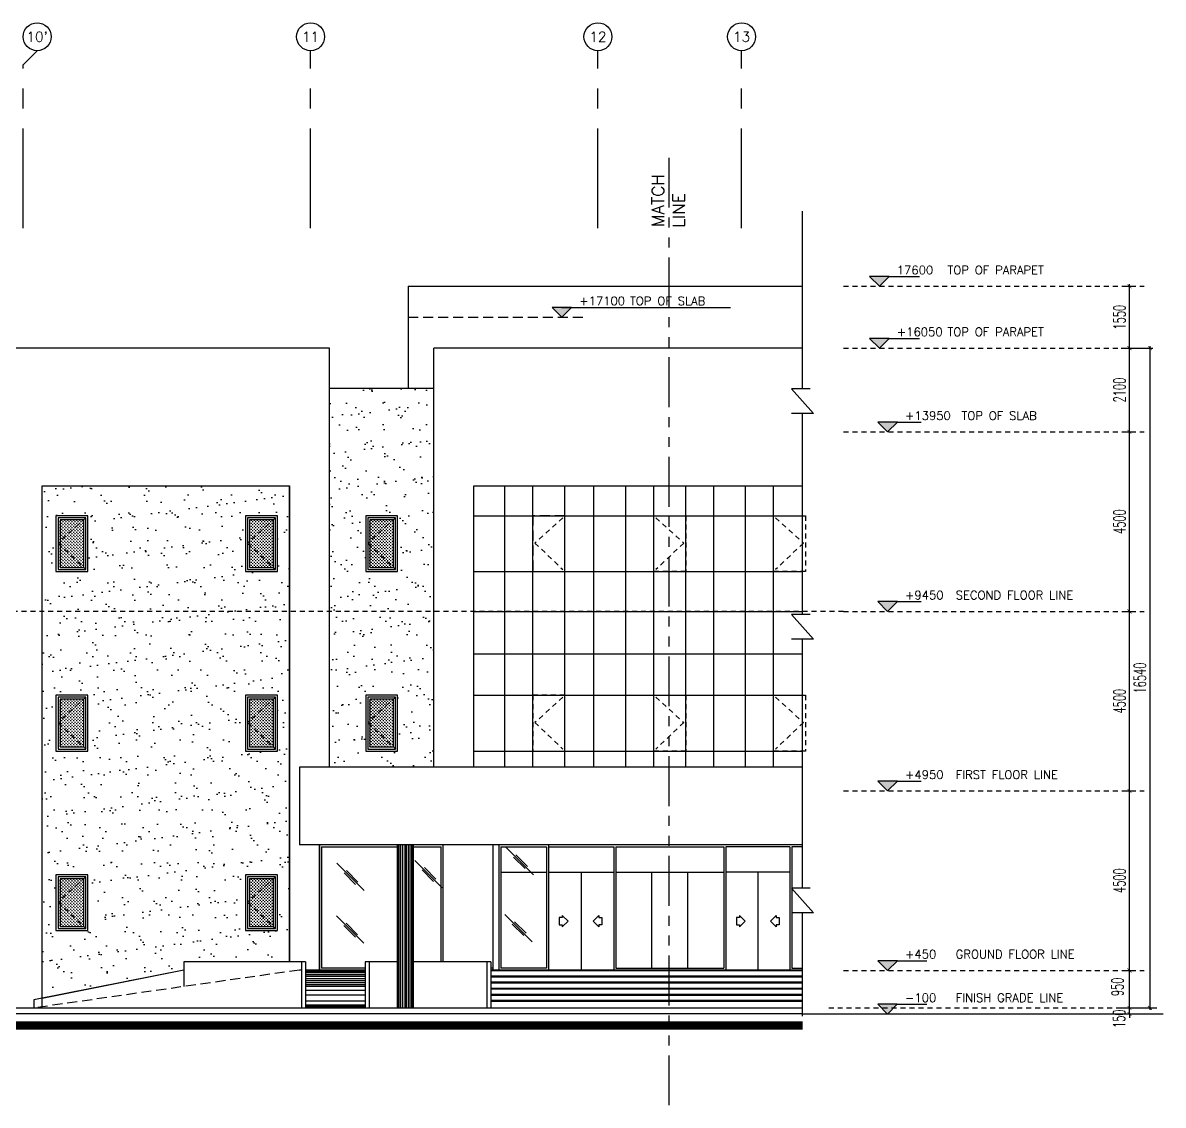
# Model space of a CAD drawing. Extents: x 417691 to 417965, y 43367 to 43436.
# Drawn here: x 417745.76 to 417774.33, y 43406.12 to 43433.26 of the extents above; entities that cross this region are included whole.
import ezdxf
from ezdxf.enums import TextEntityAlignment as Align

# ---------------------------------------------------------------- set-up
doc = ezdxf.new("R2010")
doc.units = 0
doc.header["$MEASUREMENT"] = 0
doc.header["$PDMODE"] = 3
doc.header["$PDSIZE"] = 0.1
for name, pattern in [('CENTERX2', [4, 2.5, -0.5, 0.5, -0.5]), ('HIDDEN', [0.375, 0.25, -0.125]), ('HIDDEN2', [0.1875, 0.125, -0.0625]), ('PHANTOM', [2.5, 1.25, -0.25, 0.25, -0.25, 0.25, -0.25])]:
    doc.linetypes.add(name, pattern=pattern)
doc.layers.get('0').update_dxf_attribs({"linetype": 'CONTINUOUS'})
doc.layers.get('DEFPOINTS').update_dxf_attribs({"linetype": 'CONTINUOUS'})
for name, color, linetype in [('AX', 6, 'CONTINUOUS'), ('AX-CR', 2, 'CONTINUOUS'), ('AX-TXT', 2, 'CONTINUOUS'), ('AXES', 11, 'CENTERX2'), ('AXES3', 1, 'PHANTOM'), ('BORDER', 4, 'CONTINUOUS'), ('DIM-IN', 7, 'CONTINUOUS'), ('DIM-OUT', 4, 'CONTINUOUS'), ('EL', 2, 'CONTINUOUS'), ('EL-LEVS', 4, 'CONTINUOUS'), ('EL-LEVT', 4, 'CONTINUOUS'), ('GAR', 3, 'CONTINUOUS'), ('GLASS', 4, 'CONTINUOUS'), ('Handrail', 4, 'CONTINUOUS'), ('HAT', 11, 'CONTINUOUS'), ('Hatch', 4, 'CONTINUOUS'), ('STR', 5, 'CONTINUOUS'), ('WALL', 2, 'CONTINUOUS'), ('WIN', 4, 'CONTINUOUS')]:
    doc.layers.add(name, color=color, linetype=linetype)
doc.styles.add('ROMANS', font='ROMANS.shx', dxfattribs={"width": 0.6})
doc.styles.add('S', font='ROMANS.SHX')
doc.dimstyles.new('STANDARD in', dxfattribs={"dimtxt": 0.3, "dimasz": 0.1, "dimexe": 0.07, "dimexo": 0.05, "dimgap": 0.1, "dimtad": 1, "dimdec": 0, "dimlfac": 1000, "dimzin": 0, "dimdsep": 46, "dimtxsty": 'ROMANS', "dimblk": 'ARCHTICK', "dimcen": 0.05, "dimdle": 0.05, "dimclrd": 4, "dimclre": 4, "dimclrt": 2, "dimadec": 0, "dimazin": 0, "dimtfac": 1, "dimtdec": 0, "dimtmove": 2, "dimatfit": 3, "dimldrblk": 'ARCHTICK', "dimfxl": 0, "dimtolj": 1, "dimtzin": 0, "dimarcsym": 0})
pattern_1 = [(37.5, (0, 0), (-0.02204767534, 0.67438831915), [0, -0.532, 0, -0.595, 0, -0.56875]), (7.5, (0, 0), (0.6194218468, 0.9877511228), [0, -0.287, 0, -0.4795, 0, -0.18375]), (327.5, (-0.4305, 0), (1.0899496516, 0.0019806687), [0, -0.175, 0, -0.63, 0, -0.8225]), (317.5, (-0.4305, 0), (1.0521443116, 0.3071864477), [0, -0.0875, 0, -0.413, 0, -0.4725])]

# ---------------------------------------------------------------- blocks, each defined once
blk = doc.blocks.new('EL-LEV1')
at = {"layer": 'EL-LEVS'}
blk.add_lwpolyline([(0, 0), (300, 300), (-300, 300)], close=True, dxfattribs=at)
blk.add_solid([(-300, 300), (300, 300), (0, 0)], dxfattribs=at)
at = {"layer": 'EL-LEVT', "style": 'S'}
for tag, p in [('+0000', (534, 369)), ('ELEVATION', (2089, 369))]:
    blk.add_attdef(tag, p, '', height=260, dxfattribs=at)
blk = doc.blocks.new('Arrow')
blk.add_lwpolyline([(-1.123, 0.777), (-1.123, 0.596), (-1.048, 0.596), (-1.048, 0.542), (-0.904, 0.686), (-1.048, 0.83), (-1.048, 0.777)], close=True)
blk = doc.blocks.new('AXU')
at = {"layer": 'AX-CR'}
blk.add_circle((0, 350), 350, dxfattribs=at)
at = {"layer": 'AX-TXT', "style": 'ROMANS'}
blk.add_attdef('AX', text='', height=250, dxfattribs=at).set_placement((0, 350), align=Align.MIDDLE)
blk = doc.blocks.new('_ARCHTICK')
at = {"color": 0, "linetype": 'ByBlock', "const_width": 0.15}
blk.add_lwpolyline([(-0.5, -0.5), (0.5, 0.5)], dxfattribs=at)
blk = doc.blocks.new('*D71')
at = {"layer": 'DEFPOINTS', "color": 0}
for p in [(417773.254, 43408.562), (417773.483, 43408.562), (417773.254, 43408.412)]:
    blk.add_point(p, dxfattribs=at)
at = {"layer": 'DIM-OUT', "color": 4, "lineweight": -2}
for p, q in [((417773.304, 43408.562), (417773.553, 43408.562)), ((417773.483, 43408.562), (417773.483, 43408.662)), ((417773.483, 43408.412), (417773.483, 43408.562)), ((417773.304, 43408.412), (417773.553, 43408.412)), ((417773.483, 43408.412), (417773.483, 43408.312))]:
    blk.add_line(p, q, dxfattribs=at)
at = {"layer": 'DIM-OUT', "color": 4, "lineweight": -2, "xscale": 0.1, "yscale": 0.1, "zscale": 0.1}
for p, rotation in [((417773.483, 43408.562), 270), ((417773.483, 43408.412), 90)]:
    blk.add_blockref('_ARCHTICK', p, dxfattribs=dict(at, rotation=rotation))
at = {"layer": 'DIM-OUT', "color": 2, "insert": (417773.228, 43408.293), "char_height": 0.3, "attachment_point": 5, "rotation": 90, "style": 'ROMANS'}
blk.add_mtext('\\A1;150', dxfattribs=at)
blk = doc.blocks.new('*D72')
at = {"layer": 'DEFPOINTS', "color": 0}
for p in [(417773.254, 43409.502), (417773.483, 43409.502), (417773.254, 43408.562)]:
    blk.add_point(p, dxfattribs=at)
at = {"layer": 'DIM-OUT', "color": 4, "lineweight": -2}
for p, q in [((417773.304, 43409.502), (417773.553, 43409.502)), ((417773.483, 43408.512), (417773.483, 43409.552)), ((417773.304, 43408.562), (417773.553, 43408.562))]:
    blk.add_line(p, q, dxfattribs=at)
at = {"layer": 'DIM-OUT', "color": 4, "lineweight": -2, "xscale": 0.1, "yscale": 0.1, "zscale": 0.1}
for p, rotation in [((417773.483, 43409.502), 90), ((417773.483, 43408.562), 270)]:
    blk.add_blockref('_ARCHTICK', p, dxfattribs=dict(at, rotation=rotation))
at = {"layer": 'DIM-OUT', "color": 2, "insert": (417773.183, 43409.091), "char_height": 0.3, "attachment_point": 5, "rotation": 90, "style": 'ROMANS'}
blk.add_mtext('\\A1;950', dxfattribs=at)
blk = doc.blocks.new('*D73')
at = {"layer": 'DEFPOINTS', "color": 0}
for p in [(417773.254, 43414.002), (417773.483, 43414.002), (417773.254, 43409.502)]:
    blk.add_point(p, dxfattribs=at)
at = {"layer": 'DIM-OUT', "color": 4, "lineweight": -2}
for p, q in [((417773.304, 43414.002), (417773.553, 43414.002)), ((417773.483, 43409.452), (417773.483, 43414.052)), ((417773.304, 43409.502), (417773.553, 43409.502))]:
    blk.add_line(p, q, dxfattribs=at)
at = {"layer": 'DIM-OUT', "color": 4, "lineweight": -2, "xscale": 0.1, "yscale": 0.1, "zscale": 0.1}
for p, rotation in [((417773.483, 43414.002), 90), ((417773.483, 43409.502), 270)]:
    blk.add_blockref('_ARCHTICK', p, dxfattribs=dict(at, rotation=rotation))
at = {"layer": 'DIM-OUT', "color": 2, "insert": (417773.233, 43411.752), "char_height": 0.3, "attachment_point": 5, "rotation": 90, "style": 'ROMANS'}
blk.add_mtext('\\A1;4500', dxfattribs=at)
blk = doc.blocks.new('*D74')
at = {"layer": 'DEFPOINTS', "color": 0}
for p in [(417773.254, 43418.502), (417773.483, 43418.502), (417773.254, 43414.002)]:
    blk.add_point(p, dxfattribs=at)
at = {"layer": 'DIM-OUT', "color": 4, "lineweight": -2}
for p, q in [((417773.304, 43418.502), (417773.553, 43418.502)), ((417773.483, 43413.952), (417773.483, 43418.552)), ((417773.304, 43414.002), (417773.553, 43414.002))]:
    blk.add_line(p, q, dxfattribs=at)
at = {"layer": 'DIM-OUT', "color": 4, "lineweight": -2, "xscale": 0.1, "yscale": 0.1, "zscale": 0.1}
for p, rotation in [((417773.483, 43418.502), 90), ((417773.483, 43414.002), 270)]:
    blk.add_blockref('_ARCHTICK', p, dxfattribs=dict(at, rotation=rotation))
at = {"layer": 'DIM-OUT', "color": 2, "insert": (417773.233, 43416.252), "char_height": 0.3, "attachment_point": 5, "rotation": 90, "style": 'ROMANS'}
blk.add_mtext('\\A1;4500', dxfattribs=at)
blk = doc.blocks.new('*D75')
at = {"layer": 'DEFPOINTS', "color": 0}
for p in [(417773.254, 43423.002), (417773.483, 43423.002), (417773.254, 43418.502)]:
    blk.add_point(p, dxfattribs=at)
at = {"layer": 'DIM-OUT', "color": 4, "lineweight": -2}
for p, q in [((417773.483, 43418.452), (417773.483, 43423.052)), ((417773.304, 43423.002), (417773.553, 43423.002)), ((417773.304, 43418.502), (417773.553, 43418.502))]:
    blk.add_line(p, q, dxfattribs=at)
at = {"layer": 'DIM-OUT', "color": 4, "lineweight": -2, "xscale": 0.1, "yscale": 0.1, "zscale": 0.1}
for p, rotation in [((417773.483, 43423.002), 90), ((417773.483, 43418.502), 270)]:
    blk.add_blockref('_ARCHTICK', p, dxfattribs=dict(at, rotation=rotation))
at = {"layer": 'DIM-OUT', "color": 2, "insert": (417773.233, 43420.752), "char_height": 0.3, "attachment_point": 5, "rotation": 90, "style": 'ROMANS'}
blk.add_mtext('\\A1;4500', dxfattribs=at)
blk = doc.blocks.new('*D76')
at = {"layer": 'DEFPOINTS', "color": 0}
for p in [(417773.254, 43425.102), (417773.483, 43425.102), (417773.254, 43423.002)]:
    blk.add_point(p, dxfattribs=at)
at = {"layer": 'DIM-OUT', "color": 4, "lineweight": -2}
for p, q in [((417773.304, 43425.102), (417773.553, 43425.102)), ((417773.483, 43422.952), (417773.483, 43425.152)), ((417773.304, 43423.002), (417773.553, 43423.002))]:
    blk.add_line(p, q, dxfattribs=at)
at = {"layer": 'DIM-OUT', "color": 4, "lineweight": -2, "xscale": 0.1, "yscale": 0.1, "zscale": 0.1}
for p, rotation in [((417773.483, 43425.102), 90), ((417773.483, 43423.002), 270)]:
    blk.add_blockref('_ARCHTICK', p, dxfattribs=dict(at, rotation=rotation))
at = {"layer": 'DIM-OUT', "color": 2, "insert": (417773.233, 43424.052), "char_height": 0.3, "attachment_point": 5, "rotation": 90, "style": 'ROMANS'}
blk.add_mtext('\\A1;2100', dxfattribs=at)
blk = doc.blocks.new('*D77')
at = {"layer": 'DEFPOINTS', "color": 0}
for p in [(417773.254, 43426.652), (417773.483, 43426.652), (417773.254, 43425.102)]:
    blk.add_point(p, dxfattribs=at)
at = {"layer": 'DIM-OUT', "color": 4, "lineweight": -2}
for p, q in [((417773.304, 43426.652), (417773.553, 43426.652)), ((417773.483, 43425.052), (417773.483, 43426.702)), ((417773.304, 43425.102), (417773.553, 43425.102))]:
    blk.add_line(p, q, dxfattribs=at)
at = {"layer": 'DIM-OUT', "color": 4, "lineweight": -2, "xscale": 0.1, "yscale": 0.1, "zscale": 0.1}
for p, rotation in [((417773.483, 43426.652), 90), ((417773.483, 43425.102), 270)]:
    blk.add_blockref('_ARCHTICK', p, dxfattribs=dict(at, rotation=rotation))
at = {"layer": 'DIM-OUT', "color": 2, "insert": (417773.233, 43425.877), "char_height": 0.3, "attachment_point": 5, "rotation": 90, "style": 'ROMANS'}
blk.add_mtext('\\A1;1550', dxfattribs=at)
blk = doc.blocks.new('*D78')
at = {"layer": 'DEFPOINTS', "color": 0}
for p in [(417773.227, 43425.102), (417773.227, 43408.562), (417773.998, 43408.562)]:
    blk.add_point(p, dxfattribs=at)
at = {"layer": 'DIM-OUT', "color": 4, "lineweight": -2}
for p, q in [((417773.277, 43425.102), (417774.068, 43425.102)), ((417773.998, 43425.152), (417773.998, 43408.512)), ((417773.277, 43408.562), (417774.068, 43408.562))]:
    blk.add_line(p, q, dxfattribs=at)
at = {"layer": 'DIM-OUT', "color": 4, "lineweight": -2, "xscale": 0.1, "yscale": 0.1, "zscale": 0.1}
for p, rotation in [((417773.998, 43425.102), 90), ((417773.998, 43408.562), 270)]:
    blk.add_blockref('_ARCHTICK', p, dxfattribs=dict(at, rotation=rotation))
at = {"layer": 'DIM-OUT', "color": 2, "insert": (417773.748, 43416.832), "char_height": 0.3, "attachment_point": 5, "rotation": 90, "style": 'ROMANS'}
blk.add_mtext('\\A1;16540', dxfattribs=at)

msp = doc.modelspace()

# ---------------------------------------------------------------- hatches: boundary and pattern name
at = {"layer": 'Hatch'}
h = msp.add_hatch(dxfattribs=at)
h.set_pattern_fill('AR-SAND', color=256, scale=0.35, style=0)
h.set_pattern_definition(pattern_1)
h.paths.add_polyline_path([(417753.4378, 43424.102), (417756.0578, 43424.102), (417756.0578, 43414.602), (417753.4378, 43414.602)])
h.paths.add_polyline_path([(417755.1478, 43420.902), (417754.3478, 43420.902), (417754.3478, 43419.502), (417755.1478, 43419.502)], flags=16)
h.paths.add_polyline_path([(417755.1478, 43416.402), (417754.3478, 43416.402), (417754.3478, 43415.002), (417755.1478, 43415.002)], flags=16)
h = msp.add_hatch(dxfattribs=at)
h.set_pattern_fill('AR-SAND', color=256, scale=0.35, style=0)
h.set_pattern_definition(pattern_1)
h.paths.add_polyline_path([(417746.2378, 43421.652), (417752.4378, 43421.652), (417752.4378, 43409.7162), (417749.7878, 43409.7162), (417749.7878, 43409.5119), (417746.2378, 43408.8032)])
h.paths.add_polyline_path([(417752.1378, 43420.902), (417751.3378, 43420.902), (417751.3378, 43419.502), (417752.1378, 43419.502)], flags=16)
h.paths.add_polyline_path([(417752.1378, 43416.402), (417751.3378, 43416.402), (417751.3378, 43415.002), (417752.1378, 43415.002)], flags=16)
h.paths.add_polyline_path([(417747.3878, 43416.402), (417746.5878, 43416.402), (417746.5878, 43415.002), (417747.3878, 43415.002)], flags=16)
h.paths.add_polyline_path([(417747.3878, 43420.902), (417746.5878, 43420.902), (417746.5878, 43419.502), (417747.3878, 43419.502)], flags=16)
h.paths.add_polyline_path([(417747.3878, 43411.902), (417746.5878, 43411.902), (417746.5878, 43410.502), (417747.3878, 43410.502)], flags=16)
h.paths.add_polyline_path([(417752.1378, 43411.902), (417751.3378, 43411.902), (417751.3378, 43410.502), (417752.1378, 43410.502)], flags=16)
edge = h.paths.add_edge_path(flags=16)
edge.add_line((417752.4378, 43409.7162), (417752.4378, 43421.652))
h = msp.add_hatch(dxfattribs=at)
h.set_pattern_fill('CROSS', color=11, scale=0.15, style=0)
h.set_pattern_definition([(0, (12.51125, 36.55228), (0.0375, 0.0375), [0.01875, -0.05625]), (90, (12.520625, 36.542904), (-0.0375, 0.0375), [0.01875, -0.05625])])
h.paths.add_polyline_path([(417746.69, 43420.7999), (417747.2857, 43420.7999), (417747.2857, 43419.6042), (417746.69, 43419.6042)])
h = msp.add_hatch(dxfattribs=at)
h.set_pattern_fill('CROSS', color=11, scale=0.15, style=0)
h.set_pattern_definition([(0, (17.26125, 36.55228), (0.0375, 0.0375), [0.01875, -0.05625]), (90, (17.270625, 36.542904), (-0.0375, 0.0375), [0.01875, -0.05625])])
h.paths.add_polyline_path([(417751.44, 43420.7999), (417752.0357, 43420.7999), (417752.0357, 43419.6042), (417751.44, 43419.6042)])
h = msp.add_hatch(dxfattribs=at)
h.set_pattern_fill('CROSS', color=11, scale=0.15, style=0)
h.set_pattern_definition([(0, (20.27125, 36.55228), (0.0375, 0.0375), [0.01875, -0.05625]), (90, (20.280625, 36.542904), (-0.0375, 0.0375), [0.01875, -0.05625])])
h.paths.add_polyline_path([(417754.45, 43420.7999), (417755.0457, 43420.7999), (417755.0457, 43419.6042), (417754.45, 43419.6042)])
h = msp.add_hatch(dxfattribs=at)
h.set_pattern_fill('CROSS', color=11, scale=0.15, style=0)
h.set_pattern_definition([(0, (12.51125, 32.05228), (0.0375, 0.0375), [0.01875, -0.05625]), (90, (12.520625, 32.042904), (-0.0375, 0.0375), [0.01875, -0.05625])])
h.paths.add_polyline_path([(417746.69, 43416.2999), (417747.2857, 43416.2999), (417747.2857, 43415.1042), (417746.69, 43415.1042)])
h = msp.add_hatch(dxfattribs=at)
h.set_pattern_fill('CROSS', color=11, scale=0.15, style=0)
h.set_pattern_definition([(0, (17.26125, 32.05228), (0.0375, 0.0375), [0.01875, -0.05625]), (90, (17.270625, 32.042904), (-0.0375, 0.0375), [0.01875, -0.05625])])
h.paths.add_polyline_path([(417751.44, 43416.2999), (417752.0357, 43416.2999), (417752.0357, 43415.1042), (417751.44, 43415.1042)])
h = msp.add_hatch(dxfattribs=at)
h.set_pattern_fill('CROSS', color=11, scale=0.15, style=0)
h.set_pattern_definition([(0, (20.27125, 32.05228), (0.0375, 0.0375), [0.01875, -0.05625]), (90, (20.280625, 32.042904), (-0.0375, 0.0375), [0.01875, -0.05625])])
h.paths.add_polyline_path([(417754.45, 43416.2999), (417755.0457, 43416.2999), (417755.0457, 43415.1042), (417754.45, 43415.1042)])
h = msp.add_hatch(dxfattribs=at)
h.set_pattern_fill('CROSS', color=11, scale=0.15, style=0)
h.set_pattern_definition([(0, (12.51125, 27.55228), (0.0375, 0.0375), [0.01875, -0.05625]), (90, (12.520625, 27.542904), (-0.0375, 0.0375), [0.01875, -0.05625])])
h.paths.add_polyline_path([(417746.69, 43411.7999), (417747.2857, 43411.7999), (417747.2857, 43410.6042), (417746.69, 43410.6042)])
h = msp.add_hatch(dxfattribs=at)
h.set_pattern_fill('CROSS', color=11, scale=0.15, style=0)
h.set_pattern_definition([(0, (17.26125, 27.55228), (0.0375, 0.0375), [0.01875, -0.05625]), (90, (17.270625, 27.542904), (-0.0375, 0.0375), [0.01875, -0.05625])])
h.paths.add_polyline_path([(417751.44, 43411.7999), (417752.0357, 43411.7999), (417752.0357, 43410.6042), (417751.44, 43410.6042)])

# ---------------------------------------------------------------- linework, layer by layer
for p, q in [((417755.4136, 43426.652), (417755.4136, 43424.102)), ((417755.4136, 43426.652), (417765.2935, 43426.652)), ((417757.3821, 43409.7162), (417757.3821, 43409.4082)), ((417757.4821, 43409.7162), (417757.4821, 43408.562))]:
    msp.add_line(p, q)
at = {"layer": 'AXES'}
for p, q in [((417745.7667, 43432.2075), (417746.1167, 43432.5575)), ((417752.9667, 43428.1118), (417752.9667, 43432.5575)), ((417760.1667, 43428.1118), (417760.1667, 43432.5575)), ((417763.7667, 43428.1118), (417763.7667, 43432.5575)), ((417745.7667, 43428.1118), (417745.7667, 43432.2075))]:
    msp.add_line(p, q, dxfattribs=at)
at = {"layer": 'AXES3'}
msp.add_line((417761.9523, 43406.1244), (417761.9523, 43430.1013), dxfattribs=at)
at = {"layer": 'DIM-IN'}
for p, q in [((417757.8708, 43412.5833), (417758.5564, 43411.8984)), ((417753.6223, 43412.1905), (417754.308, 43411.5057)), ((417755.5766, 43412.262), (417756.2623, 43411.5771)), ((417758.0542, 43412.3423), (417758.343, 43412.0538)), ((417758.1115, 43412.4006), (417758.4003, 43412.1121)), ((417753.8057, 43411.9496), (417754.0946, 43411.661)), ((417753.863, 43412.0079), (417754.1519, 43411.7193)), ((417755.76, 43412.0211), (417756.0489, 43411.7325)), ((417755.8173, 43412.0794), (417756.1062, 43411.7908)), ((417753.6165, 43410.8679), (417754.3022, 43410.183)), ((417757.835, 43410.9041), (417758.5207, 43410.2192)), ((417753.7999, 43410.6269), (417754.0888, 43410.3384)), ((417753.8572, 43410.6852), (417754.1461, 43410.3967)), ((417758.0184, 43410.6631), (417758.3073, 43410.3745)), ((417758.0757, 43410.7214), (417758.3646, 43410.4328))]:
    msp.add_line(p, q, dxfattribs=at)
at = {"layer": 'EL', "color": 4, "linetype": 'HIDDEN'}
for p, q in [((417755.4136, 43425.877), (417759.9042, 43425.877)), ((417752.6878, 43409.5119), (417746.034, 43408.562))]:
    msp.add_line(p, q, dxfattribs=at)
at = {"layer": 'EL', "color": 6}
for p, q in [((417753.4378, 43425.102), (417745.399, 43425.102)), ((417753.4378, 43414.602), (417753.4378, 43425.102)), ((417765.2935, 43425.102), (417756.0578, 43425.102)), ((417756.0578, 43414.602), (417756.0578, 43425.102)), ((417746.2378, 43421.652), (417752.4378, 43421.652)), ((417746.2378, 43408.562), (417746.2378, 43421.652)), ((417752.4378, 43409.7162), (417752.4378, 43421.652)), ((417757.0578, 43421.652), (417765.2935, 43421.652)), ((417757.0578, 43414.602), (417757.0578, 43421.652)), ((417755.1378, 43412.652), (417755.1378, 43408.562)), ((417755.5378, 43412.652), (417755.5378, 43408.562))]:
    msp.add_line(p, q, dxfattribs=at)
at = {"layer": 'EL', "color": 1}
for p, q in [((417765.2935, 43414.602), (417752.6878, 43414.602)), ((417752.6878, 43414.602), (417752.6878, 43412.652)), ((417752.6878, 43414.602), (417752.6878, 43412.652)), ((417765.2935, 43412.652), (417752.6878, 43412.652))]:
    msp.add_line(p, q, dxfattribs=at)
at = {"layer": 'EL', "color": 4}
for p, q in [((417753.1878, 43412.652), (417753.1878, 43409.5119)), ((417758.9321, 43412.652), (417758.9321, 43409.5119)), ((417763.3724, 43412.601), (417763.3724, 43409.5119)), ((417764.9724, 43412.601), (417764.9724, 43409.5119))]:
    msp.add_line(p, q, dxfattribs=at)
at = {"layer": 'EL'}
for p, q in [((417753.1878, 43409.5119), (417753.1878, 43412.652)), ((417756.2878, 43409.7162), (417756.2878, 43412.652)), ((417757.5332, 43412.652), (417757.5332, 43409.5119)), ((417757.6821, 43412.652), (417757.6821, 43409.5119)), ((417752.7378, 43409.5119), (417752.6878, 43409.5119))]:
    msp.add_line(p, q, dxfattribs=at)
at = {"layer": 'EL', "color": 11}
for p, q in [((417755.1486, 43412.652), (417755.1486, 43408.562)), ((417755.1647, 43412.652), (417755.1647, 43408.562)), ((417755.1808, 43412.652), (417755.1808, 43408.562)), ((417755.2237, 43412.652), (417755.2237, 43408.562)), ((417755.2666, 43412.652), (417755.2666, 43408.562)), ((417755.3256, 43412.652), (417755.3256, 43408.562)), ((417755.3586, 43412.652), (417755.3586, 43408.562)), ((417755.4091, 43412.652), (417755.4091, 43408.562)), ((417755.452, 43412.652), (417755.452, 43408.562)), ((417755.4949, 43412.652), (417755.4949, 43408.562)), ((417755.511, 43412.652), (417755.511, 43408.562)), ((417755.5271, 43412.652), (417755.5271, 43408.562)), ((417754.3378, 43409.5119), (417752.8378, 43409.5119)), ((417754.3378, 43409.4891), (417752.8378, 43409.4891)), ((417754.3378, 43409.4664), (417752.8378, 43409.4664)), ((417754.3378, 43409.4437), (417752.8378, 43409.4437)), ((417754.3378, 43409.3926), (417752.8378, 43409.3926)), ((417754.3378, 43409.3528), (417752.8378, 43409.3528)), ((417754.3378, 43409.2904), (417752.8378, 43409.2904)), ((417754.3378, 43409.2393), (417752.8378, 43409.2393)), ((417754.3378, 43409.1938), (417752.8378, 43409.1938)), ((417754.3378, 43409.1427), (417752.8378, 43409.1427)), ((417754.3378, 43409.0973), (417752.8378, 43409.0973)), ((417754.3378, 43409.0038), (417752.8378, 43409.0038)), ((417754.3378, 43408.8843), (417752.8378, 43408.8843)), ((417754.3378, 43408.7336), (417752.8378, 43408.7336)), ((417754.3378, 43408.6297), (417752.8378, 43408.6297)), ((417754.3378, 43408.6089), (417752.8378, 43408.6089)), ((417754.3378, 43408.5829), (417752.8378, 43408.5829))]:
    msp.add_line(p, q, dxfattribs=at)
at = {"layer": 'EL-LEVS'}
for p, q in [((417767.4638, 43426.8973), (417768.2209, 43426.8973)), ((417759.2501, 43426.1223), (417763.486, 43426.1223)), ((417767.4638, 43425.3473), (417768.2209, 43425.3473)), ((417767.6685, 43418.7473), (417768.2618, 43418.7473)), ((417767.6685, 43414.2473), (417768.2618, 43414.2473)), ((417767.6685, 43409.7473), (417768.4047, 43409.7473)), ((417767.6679, 43408.6547), (417768.4082, 43408.6547))]:
    msp.add_line(p, q, dxfattribs=at)
at = {"layer": 'EL-LEVS', "color": 11, "linetype": 'HIDDEN2'}
for p, q in [((417766.3208, 43426.652), (417773.8512, 43426.652)), ((417766.3208, 43425.102), (417773.8512, 43425.102)), ((417766.3208, 43423.002), (417773.8512, 43423.002)), ((417766.3208, 43418.502), (417741.7149, 43418.502)), ((417766.3208, 43418.502), (417773.8512, 43418.502)), ((417766.3208, 43414.002), (417773.8512, 43414.002)), ((417766.3208, 43409.502), (417773.8512, 43409.502)), ((417765.9484, 43408.562), (417774.1688, 43408.562))]:
    msp.add_line(p, q, dxfattribs=at)
at = {"layer": 'EL-LEVS', "color": 4}
msp.add_line((417767.6685, 43423.2473), (417768.2618, 43423.2473), dxfattribs=at)
at = {"layer": 'GAR', "color": 4}
for p, q in [((417752.8378, 43409.7162), (417749.7878, 43409.7162)), ((417755.1378, 43409.7162), (417754.3378, 43409.7162)), ((417757.4821, 43409.7162), (417755.5378, 43409.7162)), ((417757.3821, 43409.7162), (417757.3821, 43408.562)), ((417754.3378, 43409.5619), (417753.2389, 43409.5619))]:
    msp.add_line(p, q, dxfattribs=at)
at = {"layer": 'GLASS'}
for p, q in [((417757.8378, 43414.602), (417757.8378, 43421.652)), ((417758.5378, 43414.602), (417758.5378, 43421.652)), ((417759.3378, 43414.602), (417759.3378, 43421.652)), ((417760.0667, 43414.602), (417760.0667, 43421.652)), ((417760.8667, 43414.602), (417760.8667, 43421.652)), ((417761.5667, 43414.602), (417761.5667, 43421.652)), ((417762.3667, 43414.602), (417762.3667, 43421.652)), ((417763.0667, 43414.602), (417763.0667, 43421.652)), ((417763.8667, 43414.602), (417763.8667, 43421.652)), ((417764.5667, 43414.602), (417764.5667, 43421.652)), ((417757.0578, 43420.902), (417765.2935, 43420.902)), ((417757.0578, 43419.502), (417765.2935, 43419.502)), ((417757.0578, 43418.502), (417765.2935, 43418.502)), ((417765.2935, 43417.4326), (417757.0578, 43417.4326)), ((417757.0578, 43416.402), (417765.2935, 43416.402)), ((417757.0578, 43415.002), (417765.2935, 43415.002))]:
    msp.add_line(p, q, dxfattribs=at)
at = {"layer": 'Handrail'}
for p, q in [((417749.7878, 43409.7162), (417749.7878, 43409.0979)), ((417752.7378, 43409.7162), (417752.7378, 43408.562)), ((417752.8378, 43409.7162), (417752.8378, 43408.562)), ((417754.3378, 43409.7162), (417754.3378, 43408.562)), ((417754.4378, 43409.7162), (417754.4378, 43408.562))]:
    msp.add_line(p, q, dxfattribs=at)
at = {"layer": 'HAT', "color": 11}
for p, q in [((417765.2935, 43424.0784), (417765.2935, 43428.5396)), ((417765.4819, 43424.0784), (417765.0173, 43424.0784)), ((417765.0173, 43424.0784), (417765.5696, 43423.4639)), ((417765.5696, 43423.4639), (417765.0173, 43423.4639)), ((417765.2935, 43418.4225), (417765.2935, 43423.4639)), ((417765.4819, 43418.4225), (417765.0173, 43418.4225)), ((417765.0173, 43418.4225), (417765.5696, 43417.8081)), ((417765.5696, 43417.8081), (417765.0173, 43417.8081)), ((417765.2935, 43411.5632), (417765.2935, 43417.8081)), ((417765.4819, 43411.5632), (417765.0173, 43411.5632)), ((417765.0173, 43411.5632), (417765.5696, 43410.9487)), ((417765.5696, 43410.9487), (417765.0173, 43410.9487)), ((417765.2935, 43408.3538), (417765.2935, 43410.9487))]:
    msp.add_line(p, q, dxfattribs=at)
at = {"layer": 'Hatch'}
msp.add_line((417765.2935, 43408.412), (417774.3296, 43408.412), dxfattribs=at)
msp.add_lwpolyline([(417746.2378, 43421.652), (417752.4378, 43421.652), (417752.4378, 43409.7162), (417749.7878, 43409.7162), (417749.7878, 43409.5119), (417746.2378, 43408.8032)], close=True, dxfattribs=at)
at = {"layer": 'STR'}
for p, q in [((417765.2935, 43409.5119), (417757.4821, 43409.5119)), ((417765.2935, 43409.4914), (417757.4821, 43409.4914)), ((417765.2935, 43409.3586), (417757.4821, 43409.3586)), ((417765.2935, 43409.3381), (417757.4821, 43409.3381)), ((417765.2935, 43409.2053), (417757.4821, 43409.2053)), ((417765.2935, 43409.1849), (417757.4821, 43409.1849)), ((417765.2935, 43409.052), (417757.4821, 43409.052)), ((417765.2935, 43409.0316), (417757.4821, 43409.0316)), ((417765.2935, 43408.8988), (417757.4821, 43408.8988)), ((417765.2935, 43408.8783), (417757.4821, 43408.8783)), ((417765.2935, 43408.7455), (417757.4821, 43408.7455)), ((417765.2935, 43408.7251), (417757.4821, 43408.7251))]:
    msp.add_line(p, q, dxfattribs=at)
at = {"layer": 'WALL'}
msp.add_line((417753.4378, 43424.102), (417756.0578, 43424.102), dxfattribs=at)
at = {"layer": 'WALL', "color": 4}
msp.add_line((417765.2935, 43408.412), (417692.2802, 43408.412), dxfattribs=at)
at = {"layer": 'WALL', "const_width": 0.2044}
msp.add_lwpolyline([(417765.2935, 43408.1222), (417692.2802, 43408.1222)], dxfattribs=at)
at = {"layer": 'WIN', "linetype": 'HIDDEN2'}
for p, q in [((417747.3368, 43420.851), (417746.6389, 43420.2173)), ((417752.0868, 43420.851), (417751.3889, 43420.2173)), ((417755.0968, 43420.851), (417754.3989, 43420.2173)), ((417759.2868, 43420.851), (417758.5889, 43420.2173)), ((417761.6178, 43420.851), (417762.3156, 43420.2173)), ((417764.6178, 43420.851), (417765.3156, 43420.2173)), ((417746.6389, 43420.2173), (417747.3368, 43419.5531)), ((417751.3889, 43420.2173), (417752.0868, 43419.5531)), ((417754.3989, 43420.2173), (417755.0968, 43419.5531)), ((417758.5889, 43420.2173), (417759.2868, 43419.5531)), ((417762.3156, 43420.2173), (417761.6178, 43419.5531)), ((417765.3156, 43420.2173), (417764.6178, 43419.5531)), ((417747.3368, 43416.351), (417746.6389, 43415.7173)), ((417752.0868, 43416.351), (417751.3889, 43415.7173)), ((417755.0968, 43416.351), (417754.3989, 43415.7173)), ((417759.2868, 43416.351), (417758.5889, 43415.7173)), ((417761.6178, 43416.351), (417762.3156, 43415.7173)), ((417764.6178, 43416.351), (417765.3156, 43415.7173)), ((417746.6389, 43415.7173), (417747.3368, 43415.0531)), ((417751.3889, 43415.7173), (417752.0868, 43415.0531)), ((417754.3989, 43415.7173), (417755.0968, 43415.0531)), ((417758.5889, 43415.7173), (417759.2868, 43415.0531)), ((417762.3156, 43415.7173), (417761.6178, 43415.0531)), ((417765.3156, 43415.7173), (417764.6178, 43415.0531)), ((417747.3368, 43411.851), (417746.6389, 43411.2173)), ((417752.0868, 43411.851), (417751.3889, 43411.2173)), ((417746.6389, 43411.2173), (417747.3368, 43410.5531)), ((417751.3889, 43411.2173), (417752.0868, 43410.5531))]:
    msp.add_line(p, q, dxfattribs=at)
at = {"layer": 'WIN'}
for p, q in [((417753.2389, 43412.601), (417755.1378, 43412.601)), ((417753.2389, 43412.601), (417753.2389, 43409.5619)), ((417755.5378, 43412.601), (417756.2378, 43412.601)), ((417756.2378, 43409.7162), (417756.2378, 43412.601)), ((417757.7332, 43412.601), (417758.881, 43412.601)), ((417757.7332, 43412.601), (417757.7332, 43409.5629)), ((417758.881, 43412.601), (417758.881, 43409.5629)), ((417758.9321, 43412.601), (417760.5321, 43412.601)), ((417758.9321, 43412.601), (417760.5621, 43412.601)), ((417760.5621, 43412.601), (417760.5621, 43409.5119)), ((417760.6121, 43412.601), (417763.3213, 43412.601)), ((417760.6121, 43412.601), (417760.6121, 43409.5629)), ((417763.3213, 43412.601), (417763.3213, 43409.5629)), ((417764.9724, 43412.601), (417763.3724, 43412.601)), ((417765.2935, 43412.601), (417765.0235, 43412.601)), ((417765.0235, 43412.601), (417765.0235, 43409.5629)), ((417757.7332, 43411.9642), (417758.881, 43411.9642)), ((417758.9321, 43411.9642), (417760.5321, 43411.9642)), ((417758.9321, 43411.9642), (417760.5621, 43411.9642)), ((417759.7471, 43411.9642), (417759.7471, 43409.5119)), ((417759.7471, 43411.9642), (417759.7471, 43409.5119)), ((417760.6121, 43411.9642), (417763.3213, 43411.9642)), ((417761.5121, 43411.9642), (417761.5121, 43409.5629)), ((417762.4121, 43411.9642), (417762.4121, 43409.5629)), ((417764.9724, 43411.9642), (417763.3724, 43411.9642)), ((417764.1724, 43411.9642), (417764.1724, 43409.5119)), ((417749.7878, 43409.5119), (417746.034, 43408.7625)), ((417757.5332, 43409.5629), (417757.4821, 43409.5629)), ((417758.881, 43409.5629), (417757.7332, 43409.5629)), ((417760.6121, 43409.5629), (417763.3213, 43409.5629)), ((417765.0235, 43409.5629), (417765.2935, 43409.5629)), ((417746.034, 43408.7625), (417746.034, 43408.562)), ((417692.2802, 43408.562), (417765.2935, 43408.562))]:
    msp.add_line(p, q, dxfattribs=at)
at = {"layer": 'WIN', "color": 4}
for points in [[(417747.3878, 43420.902), (417746.5878, 43420.902), (417746.5878, 43419.502), (417747.3878, 43419.502)], [(417752.1378, 43420.902), (417751.3378, 43420.902), (417751.3378, 43419.502), (417752.1378, 43419.502)], [(417755.1478, 43420.902), (417754.3478, 43420.902), (417754.3478, 43419.502), (417755.1478, 43419.502)], [(417747.3878, 43416.402), (417746.5878, 43416.402), (417746.5878, 43415.002), (417747.3878, 43415.002)], [(417752.1378, 43416.402), (417751.3378, 43416.402), (417751.3378, 43415.002), (417752.1378, 43415.002)], [(417755.1478, 43416.402), (417754.3478, 43416.402), (417754.3478, 43415.002), (417755.1478, 43415.002)], [(417747.3878, 43411.902), (417746.5878, 43411.902), (417746.5878, 43410.502), (417747.3878, 43410.502)], [(417752.1378, 43411.902), (417751.3378, 43411.902), (417751.3378, 43410.502), (417752.1378, 43410.502)]]:
    msp.add_lwpolyline(points, close=True, dxfattribs=at)
at = {"layer": 'WIN'}
for points in [[(417747.3368, 43420.851), (417746.6389, 43420.851), (417746.6389, 43419.5531), (417747.3368, 43419.5531)], [(417747.2857, 43420.7999), (417746.69, 43420.7999), (417746.69, 43419.6042), (417747.2857, 43419.6042)], [(417752.0868, 43420.851), (417751.3889, 43420.851), (417751.3889, 43419.5531), (417752.0868, 43419.5531)], [(417752.0357, 43420.7999), (417751.44, 43420.7999), (417751.44, 43419.6042), (417752.0357, 43419.6042)], [(417755.0968, 43420.851), (417754.3989, 43420.851), (417754.3989, 43419.5531), (417755.0968, 43419.5531)], [(417755.0457, 43420.7999), (417754.45, 43420.7999), (417754.45, 43419.6042), (417755.0457, 43419.6042)], [(417747.3368, 43416.351), (417746.6389, 43416.351), (417746.6389, 43415.0531), (417747.3368, 43415.0531)], [(417747.2857, 43416.2999), (417746.69, 43416.2999), (417746.69, 43415.1042), (417747.2857, 43415.1042)], [(417752.0868, 43416.351), (417751.3889, 43416.351), (417751.3889, 43415.0531), (417752.0868, 43415.0531)], [(417752.0357, 43416.2999), (417751.44, 43416.2999), (417751.44, 43415.1042), (417752.0357, 43415.1042)], [(417755.0968, 43416.351), (417754.3989, 43416.351), (417754.3989, 43415.0531), (417755.0968, 43415.0531)], [(417755.0457, 43416.2999), (417754.45, 43416.2999), (417754.45, 43415.1042), (417755.0457, 43415.1042)], [(417747.3368, 43411.851), (417746.6389, 43411.851), (417746.6389, 43410.5531), (417747.3368, 43410.5531)], [(417747.2857, 43411.7999), (417746.69, 43411.7999), (417746.69, 43410.6042), (417747.2857, 43410.6042)], [(417752.0868, 43411.851), (417751.3889, 43411.851), (417751.3889, 43410.5531), (417752.0868, 43410.5531)], [(417752.0357, 43411.7999), (417751.44, 43411.7999), (417751.44, 43410.6042), (417752.0357, 43410.6042)]]:
    msp.add_lwpolyline(points, close=True, dxfattribs=at)
at = {"layer": 'WIN', "color": 4, "linetype": 'HIDDEN'}
msp.add_lwpolyline([(417759.3378, 43420.902), (417758.5378, 43420.902), (417758.5378, 43419.502), (417759.3378, 43419.502)], close=True, dxfattribs=at)
at = {"layer": 'WIN', "linetype": 'HIDDEN2'}
for points in [[(417761.5667, 43420.902), (417762.3667, 43420.902), (417762.3667, 43419.502), (417761.5667, 43419.502)], [(417764.5667, 43420.902), (417765.3667, 43420.902), (417765.3667, 43419.502), (417764.5667, 43419.502)], [(417759.3378, 43416.402), (417758.5378, 43416.402), (417758.5378, 43415.002), (417759.3378, 43415.002)], [(417761.5667, 43416.402), (417762.3667, 43416.402), (417762.3667, 43415.002), (417761.5667, 43415.002)], [(417764.5667, 43416.402), (417765.3667, 43416.402), (417765.3667, 43415.002), (417764.5667, 43415.002)]]:
    msp.add_lwpolyline(points, close=True, dxfattribs=at)

# ---------------------------------------------------------------- block references
for p in [(417760.3222, 43410.0517), (417760.3222, 43410.0517), (417764.7624, 43410.0517)]:
    msp.add_blockref('Arrow', p)
at = {"xscale": -1}
for p in [(417759.1421, 43410.0517), (417759.1421, 43410.0517), (417763.5824, 43410.0517)]:
    msp.add_blockref('Arrow', p, dxfattribs=at)
at = {"layer": 'AX', "xscale": 0.001000000047497451, "yscale": 0.0009999999892897904, "zscale": 0.001}
for p, values in [((417746.1167, 43432.5575), {'AX': "10'"}), ((417752.9667, 43432.5575), {'AX': '11'}), ((417760.1667, 43432.5575), {'AX': '12'}), ((417760.1667, 43432.5575), {'AX': '12'}), ((417763.7667, 43432.5575), {'AX': '13'}), ((417763.7667, 43432.5575), {'AX': '13'})]:
    msp.add_blockref('AXU', p, dxfattribs=at).add_auto_attribs(values)
at = {"layer": 'AXES', "xscale": 0.001000000047497451, "yscale": 0.0009999999892897904, "zscale": 0.001}
for p, values in [((417760.1667, 43432.5575), {'AX': '12'}), ((417760.1667, 43432.5575), {'AX': '12'}), ((417763.7667, 43432.5575), {'AX': '13'}), ((417763.7667, 43432.5575), {'AX': '13'})]:
    msp.add_blockref('AXU', p, dxfattribs=at).add_auto_attribs(values)
at = {"layer": 'EL-LEVS', "xscale": 0.0008174454828660436, "yscale": 0.0008174454828660436, "zscale": 0.0008174454828660436}
for p, values in [((417767.2185, 43426.652), {'+0000': '17600', 'ELEVATION': 'TOP OF PARAPET'}), ((417759.2624, 43425.877), {'+0000': '+17100', 'ELEVATION': 'TOP OF SLAB'}), ((417767.2185, 43425.102), {'+0000': '+16050', 'ELEVATION': 'TOP OF PARAPET'}), ((417767.4233, 43418.502), {'+0000': '+9450', 'ELEVATION': 'SECOND FLOOR LINE'}), ((417767.4233, 43414.002), {'+0000': '+4950', 'ELEVATION': 'FIRST FLOOR LINE'}), ((417767.4233, 43409.502), {'+0000': '+450', 'ELEVATION': 'GROUND FLOOR LINE'}), ((417767.4226, 43408.4094), {'+0000': '-100', 'ELEVATION': 'FINISH GRADE LINE'})]:
    msp.add_blockref('EL-LEV1', p, dxfattribs=at).add_auto_attribs(values)
at = {"layer": 'EL-LEVS', "color": 4, "xscale": 0.0008174454828660436, "yscale": 0.0008174454828660436, "zscale": 0.0008174454828660436}
msp.add_blockref('EL-LEV1', (417767.4233, 43423.002), dxfattribs=at).add_auto_attribs({'+0000': '+13950', 'ELEVATION': ' TOP OF SLAB'})

# ---------------------------------------------------------------- texts
at = {"layer": 'BORDER', "color": 2, "style": 'ROMANS'}
for s, p in [('MATCH', (417761.8239, 43428.8008)), ('LINE', (417762.3475, 43428.5545))]:
    msp.add_text(s, height=0.30654, rotation=90, dxfattribs=at).set_placement(p, align=Align.CENTER)

# ---------------------------------------------------------------- dimensions: what is measured, and where the dimension line sits
at = {"layer": 'DIM-OUT'}
for base, p1, p2, angle, picture, middle in [((417773.4829, 43426.652), (417773.2541, 43425.102), (417773.2541, 43426.652), 270, '*D77', (417773.2329, 43425.877)), ((417773.4829, 43425.102), (417773.2541, 43423.002), (417773.2541, 43425.102), 270, '*D76', (417773.2329, 43424.052)), ((417773.9978, 43408.562), (417773.2267, 43425.102), (417773.2267, 43408.562), 90, '*D78', (417773.7478, 43416.832)), ((417773.4829, 43423.002), (417773.2541, 43418.502), (417773.2541, 43423.002), 270, '*D75', (417773.2329, 43420.752)), ((417773.4829, 43418.502), (417773.2541, 43414.002), (417773.2541, 43418.502), 270, '*D74', (417773.2329, 43416.252)), ((417773.4829, 43414.002), (417773.2541, 43409.502), (417773.2541, 43414.002), 270, '*D73', (417773.2329, 43411.752))]:
    dim = msp.add_linear_dim(base=base, p1=p1, p2=p2, angle=angle, dimstyle='STANDARD in', dxfattribs=at)
    dim.commit()
    dim.dimension.update_dxf_attribs({"geometry": picture, "text_midpoint": middle})
dim = msp.add_linear_dim(base=(417773.4829, 43409.502), p1=(417773.2541, 43408.562), p2=(417773.2541, 43409.502), angle=270, text='950', dimstyle='STANDARD in', dxfattribs=at)
dim.commit()
dim.dimension.update_dxf_attribs({"geometry": '*D72', "text_midpoint": (417773.183, 43409.0908), "dimtype": 160})
dim = msp.add_linear_dim(base=(417773.4829, 43408.562), p1=(417773.2541, 43408.412), p2=(417773.2541, 43408.562), angle=270, dimstyle='STANDARD in', dxfattribs=at)
dim.commit()
dim.dimension.update_dxf_attribs({"geometry": '*D71', "text_midpoint": (417773.2279, 43408.2927), "dimtype": 160})

doc.saveas('drawing.dxf')
